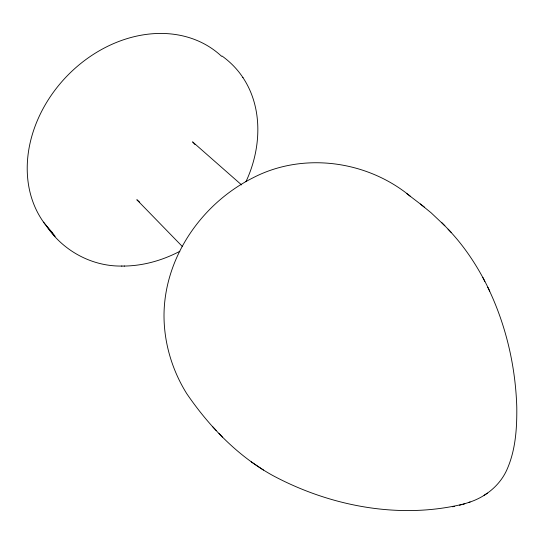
<?xml version="1.0" encoding="UTF-8"?>
<svg xmlns="http://www.w3.org/2000/svg" width="544" height="544" viewBox="0 0 544 544"><rect width="100%" height="100%" fill="white"/><g stroke="black" fill="none" stroke-linecap="round" stroke-linejoin="round"><path stroke-width="0.82" d="M245.956 181.662C261.229 149.178 263.412 108.134 242.808 77.398M468.568 502.5C485.602 497.189 500.664 484.969 507.532 468.268C515.692 449.113 516.997 427.863 516.786 407.3C515.528 365.894 505.872 324.598 487.791 287.286M484.092 495.326L487.485 493.102M179.846 251.301C162.71 260.27 143.582 265.819 124.175 266.057M410.645 196.547C367.499 160.65 303.375 151.66 253.13 177.745C202.001 203.3 164.342 257.23 164.009 315.166C163.948 342.842 172.149 370.328 186.81 393.754C209.229 426.489 237.578 455.988 272.517 475.368C330.337 506.389 400.452 519.833 464.78 503.717M462.978 504.302L470.104 501.996M452.669 506.804L454.682 506.335M459.462 505.206L461.203 504.798M46.702 226.304C63.315 250.995 92.12 266.553 121.931 266.057M121.625 266.064L124.474 266.057M251.24 461.842L263.507 470.077M139.699 202.212L136.836 199.736L182.335 246.493M222.013 56.012C230.234 61.907 237.442 69.231 243.005 77.697M420.322 203.993L431.093 212.772L444.849 225.787M406.674 193.521L424.279 207.012M241.59 184.926L192.583 141.855L195.133 144.65M448.059 229.16C465.351 247.234 479.053 268.539 489.716 291.115M441.476 222.292L451.391 232.614M219.014 433.466L222.374 437.07M212.908 426.952L216.288 430.569M43.534 222.156L55.046 236.368L51.945 232.533M482.841 277.433L484.833 281.411M52.666 232.839A122.169 98.926 -46.5 0 1 66.388 76.697A122.169 98.926 -46.5 0 1 221.544 56.277"/></g></svg>
